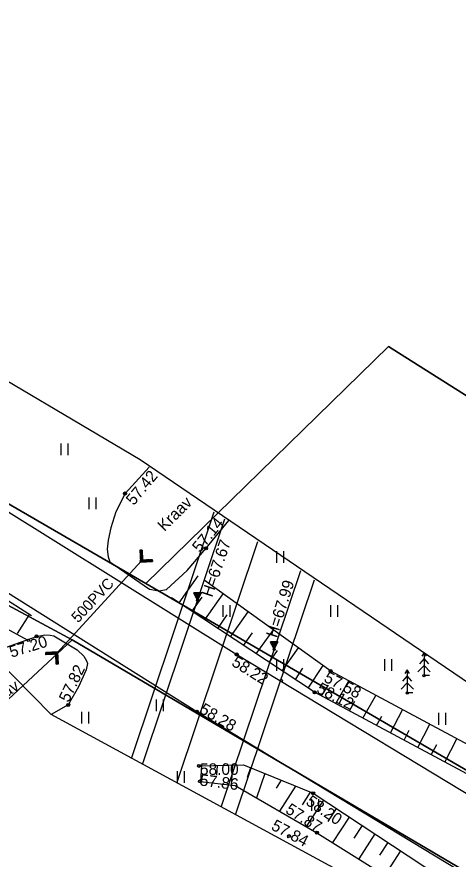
# Model space of a CAD drawing. Extents: x 634492 to 636012, y 6467244 to 6469078.
# Drawn here: x 634866.5 to 634895.1, y 6468202.2 to 6468256.8 of the extents above; entities that cross this region are included whole.
import ezdxf

# ---------------------------------------------------------------- set-up
doc = ezdxf.new("R2010")
doc.units = 0
for name, color, linetype in [('AED', 7, 'Continuous'), ('HALJASTUS', 7, 'Continuous'), ('KORGUS-EH2000', 7, 'Continuous'), ('KPOHULIIN', 7, 'Continuous'), ('MOOTMPUNKT', 7, 'Continuous'), ('MOOTPIIR', 7, 'Continuous'), ('PIIR', 7, 'Continuous'), ('PUU', 7, 'Continuous'), ('RELJEEF', 7, 'Continuous'), ('TEE', 7, 'Continuous'), ('TRUUP', 7, 'Continuous'), ('VEEKOGU', 7, 'Continuous')]:
    doc.layers.add(name, color=color, linetype=linetype)

msp = doc.modelspace()

# ---------------------------------------------------------------- linework, layer by layer
at = {"layer": 'AED'}
msp.add_lwpolyline([(634867.239, 6468216.357), (634864.279, 6468217.945), (634800.232, 6468254.16)], dxfattribs=at)
at = {"layer": 'HALJASTUS'}
for p, q in [((634869.354, 6468229.141), (634869.354, 6468228.38)), ((634869.809, 6468229.141), (634869.809, 6468228.38)), ((634871.173, 6468225.626), (634871.173, 6468224.865)), ((634871.629, 6468225.626), (634871.629, 6468224.865)), ((634883.354, 6468222.141), (634883.354, 6468221.38)), ((634883.809, 6468222.141), (634883.809, 6468221.38)), ((634879.854, 6468218.641), (634879.854, 6468217.88)), ((634880.309, 6468218.641), (634880.309, 6468217.88)), ((634886.854, 6468218.641), (634886.854, 6468217.88)), ((634887.309, 6468218.641), (634887.309, 6468217.88)), ((634883.354, 6468215.141), (634883.354, 6468214.38)), ((634883.809, 6468215.141), (634883.809, 6468214.38)), ((634890.354, 6468215.141), (634890.354, 6468214.38)), ((634890.809, 6468215.141), (634890.809, 6468214.38)), ((634875.529, 6468212.515), (634875.529, 6468211.754)), ((634875.984, 6468212.515), (634875.984, 6468211.754)), ((634870.697, 6468211.715), (634870.697, 6468210.954)), ((634871.152, 6468211.715), (634871.152, 6468210.954)), ((634893.854, 6468211.641), (634893.854, 6468210.88)), ((634894.309, 6468211.641), (634894.309, 6468210.88)), ((634876.898, 6468207.871), (634876.898, 6468207.11)), ((634877.353, 6468207.871), (634877.353, 6468207.11)), ((634885.609, 6468206.046), (634885.609, 6468205.285)), ((634886.064, 6468206.046), (634886.064, 6468205.285))]:
    msp.add_line(p, q, dxfattribs=at)
at = {"layer": 'KORGUS-EH2000'}
for centre in [(634873.523, 6468225.886), (634878.78, 6468222.334), (634867.781, 6468216.612), (634880.763, 6468215.44), (634886.863, 6468214.355), (634885.818, 6468212.987), (634869.835, 6468212.163), (634878.188, 6468211.715), (634878.325, 6468208.209), (634878.387, 6468207.199), (634885.722, 6468206.435), (634884.162, 6468203.652), (634885.968, 6468203.872)]:
    msp.add_circle(centre, 0.1, dxfattribs=at)
at = {"layer": 'KPOHULIIN'}
for p, q in [((634878.226, 6468218.952), (634877.979, 6468219.439)), ((634878.472, 6468219.439), (634877.979, 6468219.439)), ((634877.988, 6468219.422), (634878.331, 6468219.16)), ((634878.007, 6468219.439), (634878.343, 6468219.183)), ((634878.048, 6468219.439), (634878.354, 6468219.206)), ((634878.09, 6468219.439), (634878.366, 6468219.228)), ((634878.131, 6468219.439), (634878.377, 6468219.251)), ((634878.172, 6468219.439), (634878.389, 6468219.274)), ((634878.213, 6468219.439), (634878.4, 6468219.296)), ((634878.226, 6468218.952), (634878.472, 6468219.439)), ((634878.255, 6468219.439), (634878.412, 6468219.319)), ((634878.296, 6468219.439), (634878.423, 6468219.342)), ((634878.337, 6468219.439), (634878.435, 6468219.365)), ((634878.379, 6468219.439), (634878.446, 6468219.387)), ((634878.42, 6468219.439), (634878.458, 6468219.41)), ((634878.461, 6468219.439), (634878.469, 6468219.433)), ((634878.014, 6468219.371), (634878.32, 6468219.138)), ((634878.04, 6468219.32), (634878.308, 6468219.115)), ((634878.065, 6468219.269), (634878.297, 6468219.092)), ((634878.091, 6468219.218), (634878.285, 6468219.07)), ((634878.117, 6468219.166), (634878.274, 6468219.047)), ((634878.143, 6468219.115), (634878.263, 6468219.024)), ((634878.169, 6468219.064), (634878.251, 6468219.002)), ((634878.195, 6468219.013), (634878.24, 6468218.979)), ((634878.221, 6468218.962), (634878.228, 6468218.956)), ((634883.194, 6468215.764), (634882.948, 6468216.251)), ((634883.441, 6468216.251), (634882.948, 6468216.251)), ((634882.956, 6468216.235), (634883.3, 6468215.973)), ((634882.976, 6468216.251), (634883.311, 6468215.996)), ((634882.982, 6468216.184), (634883.288, 6468215.95)), ((634883.008, 6468216.132), (634883.277, 6468215.928)), ((634883.017, 6468216.251), (634883.323, 6468216.018)), ((634883.058, 6468216.251), (634883.334, 6468216.041)), ((634883.1, 6468216.251), (634883.346, 6468216.064)), ((634883.141, 6468216.251), (634883.357, 6468216.086)), ((634883.182, 6468216.251), (634883.369, 6468216.109)), ((634883.194, 6468215.764), (634883.441, 6468216.251)), ((634883.223, 6468216.251), (634883.38, 6468216.132)), ((634883.265, 6468216.251), (634883.392, 6468216.154)), ((634883.306, 6468216.251), (634883.403, 6468216.177)), ((634883.347, 6468216.251), (634883.415, 6468216.2)), ((634883.388, 6468216.251), (634883.426, 6468216.222)), ((634883.43, 6468216.251), (634883.438, 6468216.245)), ((634883.034, 6468216.081), (634883.265, 6468215.905)), ((634883.06, 6468216.03), (634883.254, 6468215.882)), ((634883.086, 6468215.979), (634883.243, 6468215.86)), ((634883.112, 6468215.928), (634883.231, 6468215.837)), ((634883.137, 6468215.877), (634883.22, 6468215.814)), ((634883.163, 6468215.826), (634883.208, 6468215.792)), ((634883.189, 6468215.774), (634883.197, 6468215.769))]:
    msp.add_line(p, q, dxfattribs=at)
for points in [[(634873.968, 6468208.759), (634879.309, 6468224.706)], [(634874.682, 6468208.371), (634879.997, 6468224.239)], [(634876.912, 6468207.157), (634882.145, 6468222.779)], [(634879.787, 6468205.592), (634884.914, 6468220.898)], [(634880.715, 6468205.087), (634885.807, 6468220.291)]]:
    msp.add_lwpolyline(points, dxfattribs=at)
at = {"layer": 'MOOTMPUNKT'}
for centre in [(634873.523, 6468225.886), (634878.78, 6468222.334), (634874.586, 6468221.508), (634878.226, 6468218.952), (634867.781, 6468216.612), (634867.239, 6468216.357), (634869.095, 6468215.528), (634883.194, 6468215.764), (634880.763, 6468215.44), (634886.863, 6468214.355), (634892.918, 6468214.072), (634883.667, 6468213.747), (634885.818, 6468212.987), (634891.822, 6468212.948), (634869.835, 6468212.163), (634878.188, 6468211.715), (634878.325, 6468208.209), (634878.387, 6468207.199), (634885.722, 6468206.435), (634884.162, 6468203.652), (634885.968, 6468203.872)]:
    msp.add_circle(centre, 0.075, dxfattribs=at)
at = {"layer": 'MOOTPIIR'}
for points in [[(634729.989, 6468289.833), (634750.804, 6468284.704), (634775.823, 6468278.361), (634795.331, 6468270.889), (634818.188, 6468259.873), (634849.36, 6468242.981), (634874.498, 6468228.089), (634900.724, 6468210.248), (634917.885, 6468201.479), (634952.478, 6468180.839), (634960.937, 6468175.172), (634964.466, 6468177.673), (634975.002, 6468173.225), (634978.38, 6468172.666), (634990.486, 6468168.308), (634998.369, 6468165.076), (635001.281, 6468163.979), (635000.273, 6468156.584), (635061.864, 6468126.398), (635099.681, 6468108.014), (635138.946, 6468089.337), (635253.62, 6468037.312)], [(635166.628, 6468058.637), (635140.298, 6468070.91), (635122.186, 6468078.569), (635103.295, 6468086.257), (635063.957, 6468105.888), (635018.857, 6468128.259), (635008.638, 6468129.582), (634989.361, 6468123.935), (634953.076, 6468136.692), (634935.419, 6468170.311), (634907.957, 6468188.325), (634892.774, 6468198.47), (634868.726, 6468211.546), (634863.84, 6468216.503), (634790.603, 6468257.391), (634766.581, 6468265.828), (634748.631, 6468268.756), (634730.828, 6468272.911)]]:
    msp.add_lwpolyline(points, dxfattribs=at)
at = {"layer": 'PIIR'}
for points in [[(635037.85, 6468523.05), (635052.52, 6468537.55), (635103.1, 6468485.58), (635045.41, 6468377.23), (635004.84, 6468285.83), (634926.96, 6468212.45), (634890.61, 6468235.42), (634874.88, 6468220.04), (634788.41, 6468270.27), (634732.42, 6468275.39), (634688.1, 6468168.46), (634497.36, 6468192.61), (634492.47, 6468198.02), (634592.82, 6468283), (634691.69, 6468292.62), (634997.36, 6468570.38)], [(634522.97, 6468138.22), (634497.29, 6468192.71), (634688.1, 6468168.46), (634732.42, 6468275.39), (634781.69, 6468264.04), (634870.09, 6468216.38), (634847.5, 6468195.33), (634817.33, 6468127.23), (634784.92, 6468104.2), (634769.13, 6468155.02), (634708.64, 6468161.06), (634666.2, 6468136.53), (634649.24, 6468090.43), (634617.44, 6468102.51), (634571.06, 6468119.96)], [(634732.42, 6468275.39), (634788.41, 6468270.27), (634874.88, 6468220.04), (634936.02, 6468184.42), (634957.39, 6468173.12), (634974.04, 6468165.88), (634970.64, 6468158.72), (634966.45, 6468161.03), (634953.68, 6468167.15), (634870.09, 6468216.38), (634781.69, 6468264.04)], [(634975.19, 6468165.4), (634974.04, 6468165.88), (634957.39, 6468173.12), (634936.02, 6468184.42), (634874.88, 6468220.04), (634890.61, 6468235.42), (634926.96, 6468212.45), (634984.32, 6468186.8)], [(634870.09, 6468216.38), (634953.68, 6468167.15), (634926.65, 6468085.58), (634817.33, 6468127.23), (634847.5, 6468195.33)]]:
    msp.add_lwpolyline(points, close=True, dxfattribs=at)
at = {"layer": 'PUU'}
for p, q in [((634892.918, 6468215.572), (634892.768, 6468215.322)), ((634893.068, 6468215.322), (634892.918, 6468215.572)), ((634892.918, 6468215.572), (634892.918, 6468214.072)), ((634892.918, 6468215.172), (634892.618, 6468214.822)), ((634893.218, 6468214.822), (634892.918, 6468215.172)), ((634892.918, 6468214.722), (634892.518, 6468214.322)), ((634893.318, 6468214.322), (634892.918, 6468214.722)), ((634891.822, 6468214.048), (634891.522, 6468213.698)), ((634891.822, 6468214.448), (634891.672, 6468214.198)), ((634891.972, 6468214.198), (634891.822, 6468214.448)), ((634891.822, 6468214.448), (634891.822, 6468212.948)), ((634892.122, 6468213.698), (634891.822, 6468214.048)), ((634893.278, 6468214.072), (634892.918, 6468214.072)), ((634891.822, 6468213.598), (634891.422, 6468213.198)), ((634892.222, 6468213.198), (634891.822, 6468213.598)), ((634892.182, 6468212.948), (634891.822, 6468212.948))]:
    msp.add_line(p, q, dxfattribs=at)
at = {"layer": 'RELJEEF'}
for p, q in [((634877.024, 6468218.782), (634878.271, 6468220.539)), ((634877.859, 6468218.232), (634878.521, 6468219.164)), ((634878.695, 6468217.681), (634879.894, 6468219.371)), ((634867.326, 6468218.049), (634866.525, 6468216.796)), ((634879.53, 6468217.131), (634880.152, 6468218.006)), ((634880.366, 6468216.58), (634881.517, 6468218.203)), ((634881.201, 6468216.029), (634881.783, 6468216.849)), ((634882.037, 6468215.479), (634883.141, 6468217.034)), ((634882.872, 6468214.928), (634883.414, 6468215.692)), ((634883.708, 6468214.378), (634884.764, 6468215.866)), ((634884.569, 6468213.81), (634885.053, 6468214.546)), ((634885.404, 6468213.26), (634886.362, 6468214.716)), ((634886.264, 6468212.748), (634886.724, 6468213.447)), ((634887.193, 6468212.249), (634888.03, 6468213.729)), ((634888.075, 6468211.776), (634888.437, 6468212.416)), ((634888.956, 6468211.303), (634889.793, 6468212.783)), ((634890.744, 6468210.344), (634891.519, 6468211.856)), ((634889.838, 6468210.83), (634890.178, 6468211.432)), ((634892.507, 6468209.398), (634893.281, 6468210.91)), ((634891.625, 6468209.871), (634891.957, 6468210.518)), ((634893.388, 6468208.925), (634893.737, 6468209.606)), ((634894.27, 6468208.452), (634895.043, 6468209.965)), ((634878.491, 6468208.213), (634878.421, 6468207.195)), ((634879.495, 6468208.235), (634879.452, 6468207.612)), ((634880.499, 6468208.257), (634880.41, 6468206.963)), ((634881.657, 6468208.089), (634881.443, 6468207.45)), ((634882.585, 6468207.711), (634882.056, 6468206.133)), ((634883.645, 6468207.28), (634883.319, 6468206.772)), ((634884.587, 6468206.897), (634883.544, 6468205.272)), ((634885.535, 6468206.511), (634885.001, 6468205.69)), ((634886.392, 6468205.993), (634885.272, 6468204.274)), ((634887.226, 6468205.442), (634886.677, 6468204.598)), ((634888.061, 6468204.891), (634886.983, 6468203.236)), ((634888.896, 6468204.341), (634888.353, 6468203.507)), ((634889.729, 6468203.79), (634888.678, 6468202.172)), ((634890.564, 6468203.24), (634890.03, 6468202.417)), ((634891.399, 6468202.689), (634890.373, 6468201.11))]:
    msp.add_line(p, q, dxfattribs=at)
for points in [[(634778.286, 6468265.575), (634783.282, 6468263.896), (634790.688, 6468261.01), (634797.205, 6468257.964), (634802.104, 6468255.553), (634809.04, 6468251.945), (634823.99, 6468243.869), (634839.945, 6468234.602), (634858.535, 6468223.629), (634867.454, 6468217.968)], [(634944.818, 6468183.417), (634935.257, 6468188.662), (634916.894, 6468198.439), (634915.606, 6468200.65), (634913.601, 6468201.5), (634911.485, 6468201.799), (634903.318, 6468205.524), (634886.863, 6468214.355), (634878.656, 6468220.262)], [(634943.826, 6468180.019), (634941.962, 6468181.035), (634920.361, 6468193.878), (634915.006, 6468197.131), (634914.576, 6468198.325), (634914.573, 6468199.659), (634913.462, 6468200.068), (634911.875, 6468199.762), (634910.133, 6468199.941), (634885.818, 6468212.987), (634876.527, 6468219.11)], [(634878.325, 6468208.209), (634881.206, 6468208.272), (634885.722, 6468206.435), (634895, 6468200.312)], [(634878.387, 6468207.199), (634880.671, 6468206.933), (634885.968, 6468203.872), (634894.267, 6468198.667)]]:
    msp.add_lwpolyline(points, dxfattribs=at)
at = {"layer": 'TEE'}
for points in [[(634728.881, 6468283.83), (634749.561, 6468279.081), (634763.533, 6468275.627), (634773.712, 6468272.768), (634780.241, 6468270.654), (634785.753, 6468268.429), (634793.086, 6468265.02), (634804.708, 6468259.426), (634814.044, 6468254.632), (634826.289, 6468247.953), (634832.475, 6468244.516), (634842.677, 6468238.815), (634849.505, 6468234.863), (634861.347, 6468227.555), (634880.763, 6468215.44), (634899.874, 6468203.881)], [(634897.526, 6468200), (634878.188, 6468211.715), (634858.719, 6468223.937), (634851.416, 6468228.774), (634840.368, 6468235.148), (634837.075, 6468237.039), (634833.346, 6468239.36), (634829.306, 6468241.498), (634824.185, 6468244.196), (634811.81, 6468250.668), (634807.931, 6468252.822), (634799.556, 6468257.059), (634791.202, 6468260.961), (634786.352, 6468263.061), (634778.56, 6468265.958), (634772.375, 6468268.371), (634769.677, 6468269.132), (634762.953, 6468271.088), (634755.743, 6468272.909), (634748.553, 6468274.777), (634728.141, 6468279.845)]]:
    msp.add_lwpolyline(points, dxfattribs=at)
at = {"layer": 'TRUUP'}
for p, q in [((634874.627, 6468222.217), (634874.485, 6468222.211)), ((634874.485, 6468222.211), (634874.518, 6468221.434)), ((634874.514, 6468222.213), (634874.487, 6468222.153)), ((634874.542, 6468222.214), (634874.49, 6468222.098)), ((634874.57, 6468222.215), (634874.492, 6468222.042)), ((634874.598, 6468222.216), (634874.494, 6468221.987)), ((634874.626, 6468222.217), (634874.497, 6468221.931)), ((634874.629, 6468222.164), (634874.499, 6468221.876)), ((634874.556, 6468222.214), (634874.586, 6468221.508)), ((634874.627, 6468222.217), (634874.654, 6468221.582)), ((634874.632, 6468222.108), (634874.501, 6468221.82)), ((634874.634, 6468222.053), (634874.504, 6468221.765)), ((634874.636, 6468221.997), (634874.506, 6468221.709)), ((634874.639, 6468221.942), (634874.509, 6468221.654)), ((634874.641, 6468221.886), (634874.511, 6468221.598)), ((634874.643, 6468221.831), (634874.513, 6468221.543)), ((634874.646, 6468221.775), (634874.516, 6468221.487)), ((634874.648, 6468221.72), (634874.519, 6468221.434)), ((634874.651, 6468221.664), (634874.547, 6468221.435)), ((634874.653, 6468221.609), (634874.575, 6468221.436)), ((634874.669, 6468221.583), (634874.603, 6468221.437)), ((634874.697, 6468221.584), (634874.631, 6468221.439)), ((634874.654, 6468221.582), (634875.289, 6468221.609)), ((634874.724, 6468221.585), (634874.659, 6468221.44)), ((634874.752, 6468221.586), (634874.687, 6468221.441)), ((634874.78, 6468221.588), (634874.715, 6468221.442)), ((634874.808, 6468221.589), (634874.743, 6468221.443)), ((634874.836, 6468221.59), (634874.771, 6468221.445)), ((634874.864, 6468221.591), (634874.799, 6468221.446)), ((634874.892, 6468221.592), (634874.827, 6468221.447)), ((634874.92, 6468221.593), (634874.855, 6468221.448)), ((634874.948, 6468221.595), (634874.883, 6468221.449)), ((634874.976, 6468221.596), (634874.911, 6468221.451)), ((634875.004, 6468221.597), (634874.939, 6468221.452)), ((634875.032, 6468221.598), (634874.967, 6468221.453)), ((634875.06, 6468221.599), (634874.995, 6468221.454)), ((634875.088, 6468221.601), (634875.022, 6468221.455)), ((634875.116, 6468221.602), (634875.05, 6468221.457)), ((634875.144, 6468221.603), (634875.078, 6468221.458)), ((634875.172, 6468221.604), (634875.106, 6468221.459)), ((634875.2, 6468221.605), (634875.134, 6468221.46)), ((634875.228, 6468221.607), (634875.162, 6468221.461)), ((634875.256, 6468221.608), (634875.19, 6468221.463)), ((634875.284, 6468221.609), (634875.218, 6468221.464)), ((634875.289, 6468221.609), (634875.295, 6468221.467)), ((634874.518, 6468221.434), (634875.295, 6468221.467)), ((634874.586, 6468221.508), (634875.292, 6468221.538)), ((634875.291, 6468221.565), (634875.246, 6468221.465)), ((634875.294, 6468221.509), (634875.274, 6468221.466)), ((634869.163, 6468215.602), (634868.386, 6468215.569)), ((634868.392, 6468215.427), (634868.386, 6468215.569)), ((634868.387, 6468215.527), (634868.407, 6468215.57)), ((634868.39, 6468215.471), (634868.435, 6468215.571)), ((634868.397, 6468215.427), (634868.463, 6468215.572)), ((634868.425, 6468215.428), (634868.491, 6468215.573)), ((634868.453, 6468215.429), (634868.519, 6468215.575)), ((634868.481, 6468215.431), (634868.547, 6468215.576)), ((634868.509, 6468215.432), (634868.575, 6468215.577)), ((634868.537, 6468215.433), (634868.603, 6468215.578)), ((634868.565, 6468215.434), (634868.631, 6468215.579)), ((634868.593, 6468215.435), (634868.659, 6468215.581)), ((634868.621, 6468215.437), (634868.686, 6468215.582)), ((634868.649, 6468215.438), (634868.714, 6468215.583)), ((634868.677, 6468215.439), (634868.742, 6468215.584)), ((634868.705, 6468215.44), (634868.77, 6468215.585)), ((634868.733, 6468215.441), (634868.798, 6468215.587)), ((634868.761, 6468215.443), (634868.826, 6468215.588)), ((634868.789, 6468215.444), (634868.854, 6468215.589)), ((634868.817, 6468215.445), (634868.882, 6468215.59)), ((634868.845, 6468215.446), (634868.91, 6468215.591)), ((634868.873, 6468215.447), (634868.938, 6468215.593)), ((634868.901, 6468215.448), (634868.966, 6468215.594)), ((634868.929, 6468215.45), (634868.994, 6468215.595)), ((634868.957, 6468215.451), (634869.022, 6468215.596)), ((634868.984, 6468215.452), (634869.05, 6468215.597)), ((634869.012, 6468215.453), (634869.078, 6468215.599)), ((634869.028, 6468215.427), (634869.106, 6468215.6)), ((634869.03, 6468215.372), (634869.134, 6468215.601)), ((634869.033, 6468215.316), (634869.162, 6468215.602)), ((634869.196, 6468214.825), (634869.163, 6468215.602)), ((634869.095, 6468215.528), (634868.389, 6468215.498)), ((634869.027, 6468215.454), (634868.392, 6468215.427)), ((634869.054, 6468214.819), (634869.027, 6468215.454)), ((634869.035, 6468215.261), (634869.165, 6468215.549)), ((634869.038, 6468215.205), (634869.168, 6468215.493)), ((634869.04, 6468215.15), (634869.17, 6468215.438)), ((634869.042, 6468215.094), (634869.172, 6468215.382)), ((634869.045, 6468215.039), (634869.175, 6468215.327)), ((634869.047, 6468214.983), (634869.177, 6468215.271)), ((634869.049, 6468214.928), (634869.18, 6468215.216)), ((634869.052, 6468214.872), (634869.182, 6468215.16)), ((634869.055, 6468214.819), (634869.184, 6468215.105)), ((634869.083, 6468214.82), (634869.187, 6468215.049)), ((634869.125, 6468214.822), (634869.095, 6468215.528)), ((634869.054, 6468214.819), (634869.196, 6468214.825)), ((634869.111, 6468214.821), (634869.189, 6468214.994)), ((634869.139, 6468214.822), (634869.191, 6468214.938)), ((634869.167, 6468214.823), (634869.194, 6468214.883))]:
    msp.add_line(p, q, dxfattribs=at)
msp.add_lwpolyline([(634869.095, 6468215.528), (634874.586, 6468221.508)], dxfattribs=at)
at = {"layer": 'VEEKOGU'}
for points in [[(634875.076, 6468227.596), (634873.523, 6468225.886), (634872.917, 6468224.696), (634872.597, 6468223.657), (634872.416, 6468222.864), (634872.368, 6468222.269), (634872.431, 6468221.771), (634872.537, 6468221.449), (634875.103, 6468219.676), (634875.711, 6468219.576), (634876.201, 6468219.667), (634877.559, 6468220.882), (634878.78, 6468222.334), (634880.247, 6468224.141)], [(634864.776, 6468215.553), (634867.781, 6468216.612), (634868.328, 6468216.722), (634868.668, 6468216.693), (634868.899, 6468216.65), (634870.418, 6468215.737), (634870.84, 6468215.338), (634871.024, 6468215.026), (634871.09, 6468214.845), (634871.002, 6468214.451), (634870.502, 6468213.34), (634869.835, 6468212.163), (634868.726, 6468211.546)]]:
    msp.add_lwpolyline(points, dxfattribs=at)

# ---------------------------------------------------------------- texts
at = {"layer": 'KORGUS-EH2000'}
for s, rotation, p in [('57.42', 50.3204, (634874.085, 6468225.067)), ('57.14', 50.5852, (634878.38, 6468222)), ('57.20', 17.3151, (634866.155, 6468215.225)), ('58.22', 328.0462, (634880.378, 6468214.756)), ('57.82', 64.3395, (634869.862, 6468212.278)), ('57.58', 332.594, (634886.359, 6468213.712)), ('58.12', 332.5657, (634885.887, 6468212.996)), ('58.28', 329.5035, (634878.291, 6468211.686)), ('57.86', 352.9118, (634878.34, 6468206.94)), ('58.20', 325.7379, (634885.197, 6468205.741)), ('57.87', 327.5644, (634883.867, 6468205.2)), ('57.84', 332.1169, (634882.947, 6468204.107))]:
    msp.add_text(s, height=0.75, rotation=rotation, dxfattribs=at).set_placement(p)
msp.add_text('58.00', height=0.75, dxfattribs=at).set_placement((634878.38, 6468207.626))
at = {"layer": 'KPOHULIIN'}
for s, rotation, p in [('H=67.67', 71.1837, (634879.165, 6468219.113)), ('H=67.99', 72.4228, (634883.363, 6468216.478))]:
    msp.add_text(s, height=0.75, rotation=rotation, dxfattribs=at).set_placement(p)
at = {"layer": 'TRUUP'}
msp.add_text('500PVC', height=0.7, rotation=46.949, dxfattribs=at).set_placement((634870.474, 6468217.453))
at = {"layer": 'VEEKOGU'}
for rotation, p in [(45.0165, (634876.081, 6468223.383)), (33.1669, (634864.529, 6468211.785))]:
    msp.add_text('Kraav', height=0.75, rotation=rotation, dxfattribs=at).set_placement(p)

doc.saveas('drawing.dxf')
